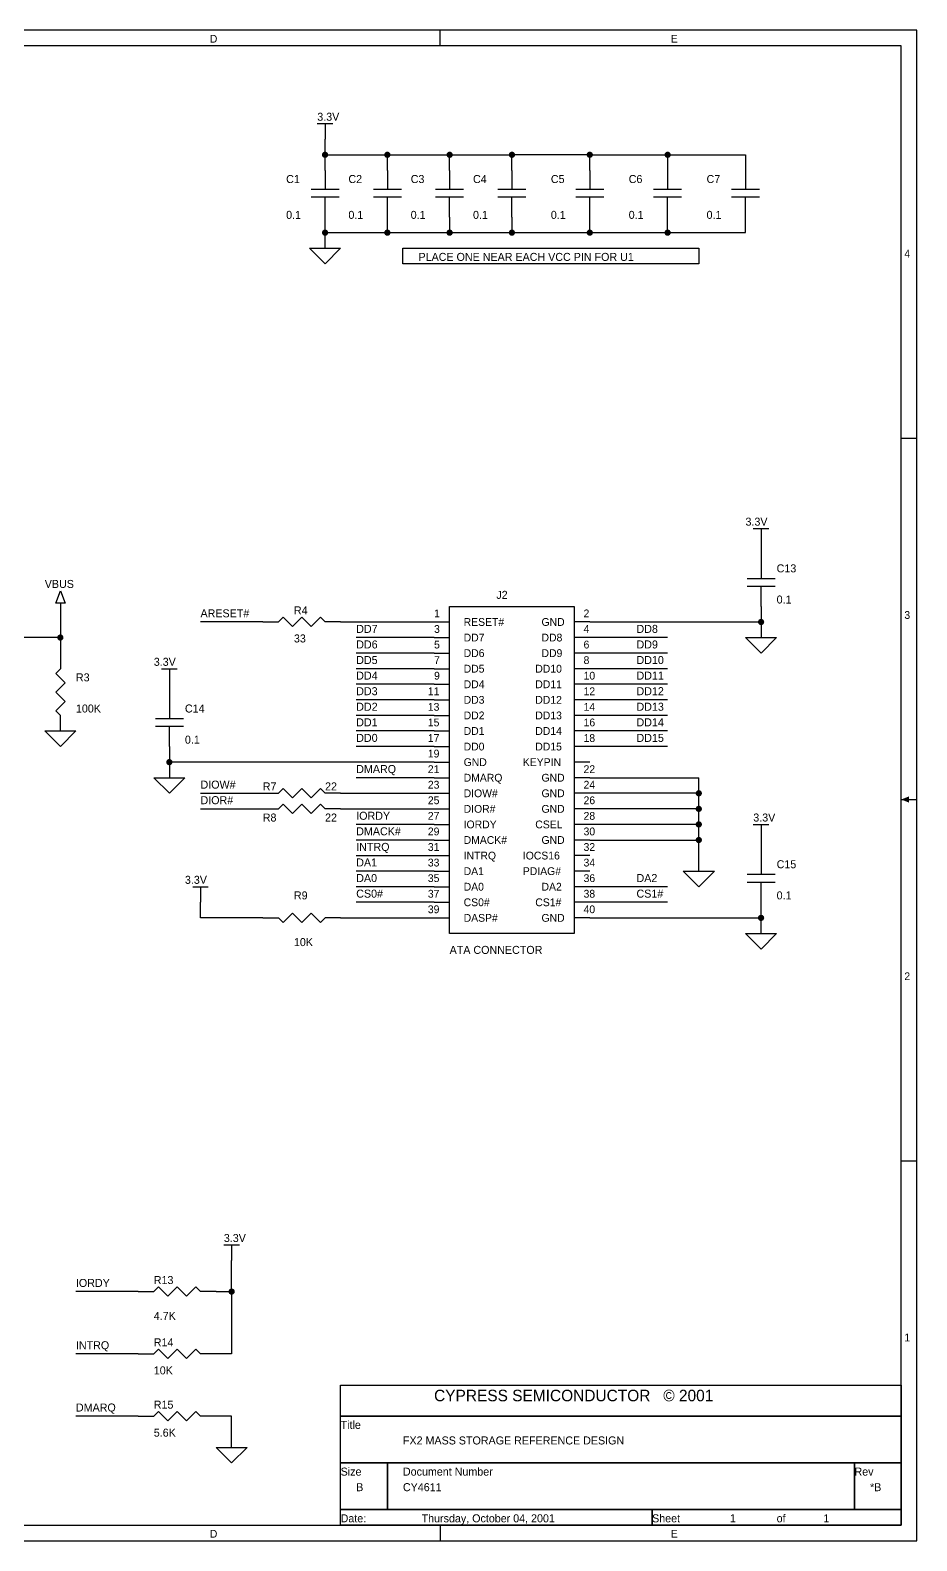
# Model space of a CAD drawing. Header units: metres. Extents: x -0.1 to 15.1, y 0.1 to 9.8.
# Drawn here: x 9.41 to 15.1, y 0.1 to 9.8 of the extents above; entities that cross this region are included whole.
import ezdxf

# ---------------------------------------------------------------- set-up
doc = ezdxf.new("R2010")
doc.units = ezdxf.units.M

msp = doc.modelspace()

# ---------------------------------------------------------------- linework, layer by layer
at = {"layer": 'COMMENTS'}
msp.add_lwpolyline([(11.8, 8.4), (13.7, 8.4), (13.7, 8.3), (11.8, 8.3)], close=True, dxfattribs=at)
at = {"layer": 'PARTS'}
for p, q in [((11.3, 8.9), (11.3, 8.8)), ((11.7, 8.9), (11.7, 8.8)), ((12.1, 8.9), (12.1, 8.8)), ((12.5, 8.9), (12.5, 8.8)), ((13, 8.9), (13, 8.8)), ((13.5, 8.9), (13.5, 8.8)), ((14, 8.9), (14, 8.8)), ((11.3, 8.6), (11.3, 8.7)), ((11.7, 8.6), (11.7, 8.7)), ((12.1, 8.6), (12.1, 8.7)), ((12.5, 8.6), (12.5, 8.7)), ((13, 8.6), (13, 8.7)), ((13.5, 8.6), (13.5, 8.7)), ((14, 8.6), (14, 8.7)), ((14.1, 6.4), (14.1, 6.3)), ((14.1, 6.1), (14.1, 6.2)), ((10.9, 6), (11, 6)), ((11.4, 6), (11.3, 6)), ((12, 6), (12.1, 6)), ((13, 6), (12.9, 6)), ((12, 5.9), (12.1, 5.9)), ((13, 5.9), (12.9, 5.9)), ((9.6, 5.8), (9.6, 5.7)), ((12, 5.8), (12.1, 5.8)), ((13, 5.8), (12.9, 5.8)), ((12, 5.7), (12.1, 5.7)), ((13, 5.7), (12.9, 5.7)), ((12, 5.6), (12.1, 5.6)), ((13, 5.6), (12.9, 5.6)), ((10.3, 5.5), (10.3, 5.4)), ((12, 5.5), (12.1, 5.5)), ((13, 5.5), (12.9, 5.5)), ((9.6, 5.3), (9.6, 5.4)), ((12, 5.4), (12.1, 5.4)), ((13, 5.4), (12.9, 5.4)), ((10.3, 5.2), (10.3, 5.3)), ((12, 5.3), (12.1, 5.3)), ((13, 5.3), (12.9, 5.3)), ((12, 5.2), (12.1, 5.2)), ((13, 5.2), (12.9, 5.2)), ((12, 5.1), (12.1, 5.1)), ((13, 5.1), (12.9, 5.1)), ((12, 5), (12.1, 5)), ((13, 5), (12.9, 5)), ((10.9, 4.9), (11, 4.9)), ((11.4, 4.9), (11.3, 4.9)), ((12, 4.9), (12.1, 4.9)), ((13, 4.9), (12.9, 4.9)), ((10.9, 4.8), (11, 4.8)), ((11.4, 4.8), (11.3, 4.8)), ((12, 4.8), (12.1, 4.8)), ((13, 4.8), (12.9, 4.8)), ((12, 4.7), (12.1, 4.7)), ((13, 4.7), (12.9, 4.7)), ((12, 4.6), (12.1, 4.6)), ((13, 4.6), (12.9, 4.6)), ((12, 4.5), (12.1, 4.5)), ((13, 4.5), (12.9, 4.5)), ((14.1, 4.5), (14.1, 4.4)), ((12, 4.4), (12.1, 4.4)), ((13, 4.4), (12.9, 4.4)), ((12, 4.3), (12.1, 4.3)), ((13, 4.3), (12.9, 4.3)), ((14.1, 4.2), (14.1, 4.3)), ((12, 4.2), (12.1, 4.2)), ((13, 4.2), (12.9, 4.2)), ((10.9, 4.1), (11, 4.1)), ((11.4, 4.1), (11.3, 4.1)), ((12, 4.1), (12.1, 4.1)), ((13, 4.1), (12.9, 4.1)), ((10.1, 1.7), (10.2, 1.7)), ((10.6, 1.7), (10.5, 1.7)), ((10.1, 1.3), (10.2, 1.3)), ((10.6, 1.3), (10.5, 1.3)), ((10.1, 0.9), (10.2, 0.9)), ((10.6, 0.9), (10.5, 0.9))]:
    msp.add_line(p, q, dxfattribs=at)
for points in [[(11.25, 9.2), (11.35, 9.2)], [(11.3, 9.2), (11.3, 9.1)], [(11.21, 8.78), (11.39, 8.78)], [(11.3, 8.8), (11.3, 8.78)], [(11.61, 8.78), (11.79, 8.78)], [(11.7, 8.8), (11.7, 8.78)], [(12.01, 8.78), (12.19, 8.78)], [(12.1, 8.8), (12.1, 8.78)], [(12.41, 8.78), (12.59, 8.78)], [(12.5, 8.8), (12.5, 8.78)], [(12.91, 8.78), (13.09, 8.78)], [(13, 8.8), (13, 8.78)], [(13.41, 8.78), (13.59, 8.78)], [(13.5, 8.8), (13.5, 8.78)], [(13.91, 8.78), (14.09, 8.78)], [(14, 8.8), (14, 8.78)], [(11.21, 8.73), (11.39, 8.73)], [(11.3, 8.7), (11.3, 8.73)], [(11.61, 8.73), (11.79, 8.73)], [(11.7, 8.7), (11.7, 8.73)], [(12.01, 8.73), (12.19, 8.73)], [(12.1, 8.7), (12.1, 8.73)], [(12.41, 8.73), (12.59, 8.73)], [(12.5, 8.7), (12.5, 8.73)], [(12.91, 8.73), (13.09, 8.73)], [(13, 8.7), (13, 8.73)], [(13.41, 8.73), (13.59, 8.73)], [(13.5, 8.7), (13.5, 8.73)], [(13.91, 8.73), (14.09, 8.73)], [(14, 8.7), (14, 8.73)], [(11.2, 8.4), (11.4, 8.4)], [(11.3, 8.3), (11.2, 8.4)], [(11.4, 8.4), (11.3, 8.3)], [(14.05, 6.6), (14.15, 6.6)], [(14.1, 6.6), (14.1, 6.5)], [(14.01, 6.28), (14.19, 6.28)], [(14.01, 6.23), (14.19, 6.23)], [(14.1, 6.3), (14.1, 6.28)], [(14.1, 6.2), (14.1, 6.23)], [(9.57, 6.12), (9.6, 6.2)], [(9.63, 6.12), (9.57, 6.12)], [(9.6, 6.2), (9.63, 6.12)], [(9.6, 6.12), (9.6, 6.1)], [(11, 6), (11.03, 6.03)], [(11.03, 6.03), (11.09, 5.97)], [(11.09, 5.97), (11.15, 6.03)], [(11.15, 6.03), (11.21, 5.97)], [(11.21, 5.97), (11.27, 6.03)], [(11.27, 6.03), (11.3, 6)], [(14, 5.9), (14.2, 5.9)], [(14.1, 5.8), (14, 5.9)], [(14.2, 5.9), (14.1, 5.8)], [(9.57, 5.67), (9.6, 5.7)], [(9.63, 5.61), (9.57, 5.67)], [(10.25, 5.7), (10.35, 5.7)], [(10.3, 5.7), (10.3, 5.6)], [(9.57, 5.55), (9.63, 5.61)], [(9.63, 5.49), (9.57, 5.55)], [(9.57, 5.43), (9.63, 5.49)], [(9.6, 5.4), (9.57, 5.43)], [(10.21, 5.38), (10.39, 5.38)], [(10.3, 5.4), (10.3, 5.38)], [(9.5, 5.3), (9.7, 5.3)], [(9.6, 5.2), (9.5, 5.3)], [(9.7, 5.3), (9.6, 5.2)], [(10.21, 5.33), (10.39, 5.33)], [(10.3, 5.3), (10.3, 5.33)], [(10.2, 5), (10.4, 5)], [(10.3, 4.9), (10.2, 5)], [(10.4, 5), (10.3, 4.9)], [(11, 4.9), (11.03, 4.93)], [(11.03, 4.93), (11.09, 4.87)], [(11.09, 4.87), (11.15, 4.93)], [(11.15, 4.93), (11.21, 4.87)], [(11.21, 4.87), (11.27, 4.93)], [(11.27, 4.93), (11.3, 4.9)], [(11, 4.8), (11.03, 4.83)], [(11.03, 4.83), (11.09, 4.77)], [(11.09, 4.77), (11.15, 4.83)], [(11.15, 4.83), (11.21, 4.77)], [(11.21, 4.77), (11.27, 4.83)], [(11.27, 4.83), (11.3, 4.8)], [(14.05, 4.7), (14.15, 4.7)], [(14.1, 4.7), (14.1, 4.6)], [(13.6, 4.4), (13.8, 4.4)], [(13.7, 4.3), (13.6, 4.4)], [(13.8, 4.4), (13.7, 4.3)], [(14.01, 4.38), (14.19, 4.38)], [(14.1, 4.4), (14.1, 4.38)], [(10.45, 4.3), (10.55, 4.3)], [(10.5, 4.3), (10.5, 4.2)], [(14.01, 4.33), (14.19, 4.33)], [(14.1, 4.3), (14.1, 4.33)], [(11.03, 4.07), (11, 4.1)], [(11.09, 4.13), (11.03, 4.07)], [(11.15, 4.07), (11.09, 4.13)], [(11.21, 4.13), (11.15, 4.07)], [(11.27, 4.07), (11.21, 4.13)], [(11.3, 4.1), (11.27, 4.07)], [(14, 4), (14.2, 4)], [(14.1, 3.9), (14, 4)], [(14.2, 4), (14.1, 3.9)], [(10.65, 2), (10.75, 2)], [(10.7, 2), (10.7, 1.9)], [(10.2, 1.7), (10.23, 1.73)], [(10.23, 1.73), (10.29, 1.67)], [(10.29, 1.67), (10.35, 1.73)], [(10.35, 1.73), (10.41, 1.67)], [(10.41, 1.67), (10.47, 1.73)], [(10.47, 1.73), (10.5, 1.7)], [(10.2, 1.3), (10.23, 1.33)], [(10.23, 1.33), (10.29, 1.27)], [(10.29, 1.27), (10.35, 1.33)], [(10.35, 1.33), (10.41, 1.27)], [(10.41, 1.27), (10.47, 1.33)], [(10.47, 1.33), (10.5, 1.3)], [(10.2, 0.9), (10.23, 0.93)], [(10.23, 0.93), (10.29, 0.87)], [(10.29, 0.87), (10.35, 0.93)], [(10.35, 0.93), (10.41, 0.87)], [(10.41, 0.87), (10.47, 0.93)], [(10.47, 0.93), (10.5, 0.9)], [(10.6, 0.7), (10.8, 0.7)], [(10.7, 0.6), (10.6, 0.7)], [(10.8, 0.7), (10.7, 0.6)]]:
    msp.add_lwpolyline(points, dxfattribs=at)
msp.add_lwpolyline([(12.1, 6.1), (12.9, 6.1), (12.9, 4), (12.1, 4)], close=True, dxfattribs=at)
at = {"layer": 'TITLE'}
for points in [[(-0.1, 0.1), (15.1, 0.1), (15.1, 9.8), (-0.1, 9.8)], [(0, 0.2), (15, 0.2), (15, 9.7), (0, 9.7)], [(11.4, 1.1), (15, 1.1), (15, 0.9), (11.4, 0.9)], [(11.4, 0.9), (15, 0.9), (15, 0.6), (11.4, 0.6)], [(11.4, 0.6), (11.7, 0.6), (11.7, 0.3), (11.4, 0.3)], [(11.7, 0.6), (14.7, 0.6), (14.7, 0.3), (11.7, 0.3)], [(14.7, 0.6), (15, 0.6), (15, 0.3), (14.7, 0.3)], [(11.4, 0.3), (13.4, 0.3), (13.4, 0.2), (11.4, 0.2)], [(13.4, 0.3), (15, 0.3), (15, 0.2), (13.4, 0.2)]]:
    msp.add_lwpolyline(points, close=True, dxfattribs=at)
for points in [[(12.04, 9.7), (12.04, 9.8)], [(15, 7.18), (15.1, 7.18)], [(15, 4.86), (15.1, 4.86)], [(15, 2.54), (15.1, 2.54)], [(12.04, 0.2), (12.04, 0.1)]]:
    msp.add_lwpolyline(points, dxfattribs=at)
msp.add_solid([(15, 4.86), (15.05, 4.88), (15.05, 4.84), (15.05, 4.86)], dxfattribs=at)
msp.add_solid([(15, 4.86), (15.05, 4.88), (15.05, 4.84), (15.05, 4.86)], dxfattribs=at)
msp.add_solid([(15, 4.86), (15.05, 4.88), (15.05, 4.84), (15.05, 4.86)], dxfattribs=at)
at = {"layer": 'WIRE'}
for points in [[(11.3, 9), (11.3, 9.1)], [(11.3, 8.9), (11.3, 9)], [(11.3, 9), (11.7, 9)], [(11.7, 8.9), (11.7, 9)], [(11.7, 9), (12.1, 9)], [(12.1, 9), (12.5, 9)], [(12.1, 8.9), (12.1, 9)], [(12.5, 8.9), (12.5, 9)], [(13, 9), (12.5, 9)], [(13, 8.9), (13, 9)], [(13, 9), (13.5, 9)], [(13.5, 9), (13.5, 8.9)], [(13.5, 9), (14, 9)], [(14, 9), (14, 8.9)], [(11.3, 8.5), (11.3, 8.6)], [(11.7, 8.5), (11.7, 8.6)], [(12.1, 8.6), (12.1, 8.5)], [(12.5, 8.6), (12.5, 8.5)], [(13, 8.5), (13, 8.6)], [(13.5, 8.5), (13.5, 8.6)], [(14, 8.5), (14, 8.6)], [(11.3, 8.4), (11.3, 8.5)], [(11.3, 8.5), (11.7, 8.5)], [(11.7, 8.5), (12.1, 8.5)], [(12.1, 8.5), (12.5, 8.5)], [(12.5, 8.5), (13, 8.5)], [(13, 8.5), (13.5, 8.5)], [(13.5, 8.5), (14, 8.5)], [(14.1, 6.5), (14.1, 6.4)], [(9.6, 6.1), (9.6, 5.9)], [(14.1, 6.1), (14.1, 6)], [(10.9, 6), (10.5, 6)], [(11.4, 6), (12, 6)], [(13, 6), (14.1, 6)], [(14.1, 6), (14.1, 5.9)], [(9.6, 5.9), (8.9, 5.9)], [(9.6, 5.9), (9.6, 5.8)], [(12, 5.9), (11.5, 5.9)], [(13.5, 5.9), (13, 5.9)], [(12, 5.8), (11.5, 5.8)], [(13.5, 5.8), (13, 5.8)], [(12, 5.7), (11.5, 5.7)], [(13.5, 5.7), (13, 5.7)], [(10.3, 5.6), (10.3, 5.5)], [(12, 5.6), (11.5, 5.6)], [(13.5, 5.6), (13, 5.6)], [(12, 5.5), (11.5, 5.5)], [(13.5, 5.5), (13, 5.5)], [(12, 5.4), (11.5, 5.4)], [(13.5, 5.4), (13, 5.4)], [(12, 5.3), (11.5, 5.3)], [(13.5, 5.3), (13, 5.3)], [(10.3, 5.2), (10.3, 5.1)], [(12, 5.2), (11.5, 5.2)], [(13.5, 5.2), (13, 5.2)], [(12, 5.1), (10.3, 5.1)], [(10.3, 5.1), (10.3, 5)], [(12, 5), (11.5, 5)], [(13, 5), (13.7, 5)], [(13.7, 4.9), (13.7, 5)], [(10.5, 4.9), (10.9, 4.9)], [(11.4, 4.9), (12, 4.9)], [(13.7, 4.9), (13, 4.9)], [(13.7, 4.8), (13.7, 4.9)], [(10.5, 4.8), (10.9, 4.8)], [(11.4, 4.8), (12, 4.8)], [(13.7, 4.8), (13, 4.8)], [(13.7, 4.7), (13.7, 4.8)], [(12, 4.7), (11.5, 4.7)], [(13.7, 4.7), (13, 4.7)], [(13.7, 4.6), (13.7, 4.7)], [(12, 4.6), (11.5, 4.6)], [(13, 4.6), (13.7, 4.6)], [(13.7, 4.4), (13.7, 4.6)], [(14.1, 4.6), (14.1, 4.5)], [(11.5, 4.5), (12, 4.5)], [(12, 4.4), (11.5, 4.4)], [(12, 4.3), (11.5, 4.3)], [(13.5, 4.3), (13, 4.3)], [(10.5, 4.1), (10.5, 4.2)], [(12, 4.2), (11.5, 4.2)], [(13.5, 4.2), (13, 4.2)], [(14.1, 4.1), (14.1, 4.2)], [(10.9, 4.1), (10.5, 4.1)], [(11.4, 4.1), (12, 4.1)], [(13, 4.1), (14.1, 4.1)], [(14.1, 4), (14.1, 4.1)], [(10.7, 1.7), (10.7, 1.9)], [(10.1, 1.7), (9.7, 1.7)], [(10.6, 1.7), (10.7, 1.7)], [(10.7, 1.7), (10.7, 1.3)], [(10.1, 1.3), (9.7, 1.3)], [(10.7, 1.3), (10.6, 1.3)], [(10.1, 0.9), (9.7, 0.9)], [(10.7, 0.9), (10.6, 0.9)], [(10.7, 0.7), (10.7, 0.9)]]:
    msp.add_lwpolyline(points, dxfattribs=at)
at = {"layer": 'WIRE', "const_width": 0.02}
for points in [[(11.29, 9, 1), (11.31, 9, 1)], [(11.69, 9, 1), (11.71, 9, 1)], [(12.09, 9, 1), (12.11, 9, 1)], [(12.49, 9, 1), (12.51, 9, 1)], [(12.99, 9, 1), (13.01, 9, 1)], [(13.49, 9, 1), (13.51, 9, 1)], [(11.29, 8.5, 1), (11.31, 8.5, 1)], [(11.69, 8.5, 1), (11.71, 8.5, 1)], [(12.09, 8.5, 1), (12.11, 8.5, 1)], [(12.49, 8.5, 1), (12.51, 8.5, 1)], [(12.99, 8.5, 1), (13.01, 8.5, 1)], [(13.49, 8.5, 1), (13.51, 8.5, 1)], [(14.09, 6, 1), (14.11, 6, 1)], [(9.59, 5.9, 1), (9.61, 5.9, 1)], [(10.29, 5.1, 1), (10.31, 5.1, 1)], [(13.69, 4.9, 1), (13.71, 4.9, 1)], [(13.69, 4.8, 1), (13.71, 4.8, 1)], [(13.69, 4.7, 1), (13.71, 4.7, 1)], [(13.69, 4.6, 1), (13.71, 4.6, 1)], [(14.09, 4.1, 1), (14.11, 4.1, 1)], [(10.69, 1.7, 1), (10.71, 1.7, 1)]]:
    msp.add_lwpolyline(points, format="xyb", close=True, dxfattribs=at)

# ---------------------------------------------------------------- texts
at = {"layer": 'COMMENTS'}
for s, height, p in [('PLACE ONE NEAR EACH VCC PIN FOR U1', 0.0514, (11.9, 8.3186)), ('CYPRESS SEMICONDUCTOR   © 2001', 0.0742, (12, 0.9958))]:
    msp.add_text(s, height=height, dxfattribs=at).set_placement(p)
at = {"layer": 'PARTS'}
for s, p in [('1', (12, 6.03)), ('RESET#', (12.19, 5.975)), ('GND', (12.69, 5.975)), ('2', (12.96, 6.03)), ('3', (12, 5.93)), ('DD7', (12.19, 5.875)), ('DD8', (12.69, 5.875)), ('4', (12.96, 5.93)), ('5', (12, 5.83)), ('DD6', (12.19, 5.775)), ('DD9', (12.69, 5.775)), ('6', (12.96, 5.83)), ('7', (12, 5.73)), ('DD5', (12.19, 5.675)), ('DD10', (12.65, 5.675)), ('8', (12.96, 5.73)), ('9', (12, 5.63)), ('10', (12.96, 5.63)), ('11', (11.96, 5.53)), ('DD4', (12.19, 5.575)), ('DD11', (12.65, 5.575)), ('12', (12.96, 5.53)), ('13', (11.96, 5.43)), ('DD3', (12.19, 5.475)), ('DD12', (12.65, 5.475)), ('14', (12.96, 5.43)), ('15', (11.96, 5.33)), ('DD2', (12.19, 5.375)), ('DD13', (12.65, 5.375)), ('16', (12.96, 5.33)), ('17', (11.96, 5.23)), ('DD1', (12.19, 5.275)), ('DD14', (12.65, 5.275)), ('18', (12.96, 5.23)), ('19', (11.96, 5.13)), ('DD0', (12.19, 5.175)), ('DD15', (12.65, 5.175)), ('21', (11.96, 5.03)), ('GND', (12.19, 5.075)), ('KEYPIN', (12.57, 5.075)), ('22', (12.96, 5.03)), ('23', (11.96, 4.93)), ('DMARQ', (12.19, 4.975)), ('GND', (12.69, 4.975)), ('24', (12.96, 4.93)), ('25', (11.96, 4.83)), ('DIOW#', (12.19, 4.875)), ('GND', (12.69, 4.875)), ('26', (12.96, 4.83)), ('27', (11.96, 4.73)), ('DIOR#', (12.19, 4.775)), ('GND', (12.69, 4.775)), ('28', (12.96, 4.73)), ('29', (11.96, 4.63)), ('IORDY', (12.19, 4.675)), ('CSEL', (12.65, 4.675)), ('30', (12.96, 4.63)), ('31', (11.96, 4.53)), ('DMACK#', (12.19, 4.575)), ('GND', (12.69, 4.575)), ('32', (12.96, 4.53)), ('33', (11.96, 4.43)), ('INTRQ', (12.19, 4.475)), ('IOCS16', (12.57, 4.475)), ('34', (12.96, 4.43)), ('35', (11.96, 4.33)), ('DA1', (12.19, 4.375)), ('PDIAG#', (12.57, 4.375)), ('36', (12.96, 4.33)), ('37', (11.96, 4.23)), ('DA0', (12.19, 4.275)), ('DA2', (12.69, 4.275)), ('38', (12.96, 4.23)), ('39', (11.96, 4.13)), ('CS0#', (12.19, 4.175)), ('CS1#', (12.65, 4.175)), ('40', (12.96, 4.13)), ('DASP#', (12.19, 4.075)), ('GND', (12.69, 4.075))]:
    msp.add_text(s, height=0.05, dxfattribs=at).set_placement(p)
at = {"layer": 'PARTTEXT'}
for s, p in [('3.3V', (11.25, 9.2186)), ('C1', (11.05, 8.8186)), ('C2', (11.45, 8.8186)), ('C3', (11.85, 8.8186)), ('C4', (12.25, 8.8186)), ('C5', (12.75, 8.8186)), ('C6', (13.25, 8.8186)), ('C7', (13.75, 8.8186)), ('0.1', (11.05, 8.5886)), ('0.1', (11.45, 8.5886)), ('0.1', (11.85, 8.5886)), ('0.1', (12.25, 8.5886)), ('0.1', (12.75, 8.5886)), ('0.1', (13.25, 8.5886)), ('0.1', (13.75, 8.5886)), ('3.3V', (14, 6.6186)), ('C13', (14.2, 6.3186)), ('VBUS', (9.5, 6.2186)), ('J2', (12.4, 6.1486)), ('0.1', (14.2, 6.1186)), ('R4', (11.1, 6.0486)), ('33', (11.1, 5.8686)), ('3.3V', (10.2, 5.7186)), ('R3', (9.7, 5.6186)), ('100K', (9.7, 5.4186)), ('C14', (10.4, 5.4186)), ('0.1', (10.4, 5.2186)), ('R7', (10.9, 4.9186)), ('22', (11.3, 4.9186)), ('R8', (10.9, 4.7186)), ('22', (11.3, 4.7186)), ('3.3V', (14.05, 4.7186)), ('C15', (14.2, 4.4186)), ('3.3V', (10.4, 4.3186)), ('R9', (11.1, 4.2186)), ('0.1', (14.2, 4.2186)), ('10K', (11.1, 3.9186)), ('ATA CONNECTOR', (12.1, 3.8686)), ('3.3V', (10.65, 2.0186)), ('R13', (10.2, 1.7486)), ('4.7K', (10.2, 1.5186)), ('R14', (10.2, 1.3486)), ('10K', (10.2, 1.1686)), ('R15', (10.2, 0.9486)), ('5.6K', (10.2, 0.7686)), ('Title', (11.4, 0.8186)), ('Size', (11.4, 0.5186)), ('Document Number', (11.8, 0.5186)), ('Rev', (14.7, 0.5186)), ('Date:', (11.4, 0.2186)), ('Sheet', (13.4, 0.2186)), ('of', (14.2, 0.2186))]:
    msp.add_text(s, height=0.0514, dxfattribs=at).set_placement(p)
at = {"layer": 'TITLE'}
for s, height, p in [('D', 0.05, (10.56, 9.72)), ('E', 0.05, (13.52, 9.72)), ('4', 0.05, (15.02, 8.34)), ('3', 0.05, (15.02, 6.02)), ('2', 0.05, (15.02, 3.7)), ('1', 0.05, (15.02, 1.38)), ('FX2 MASS STORAGE REFERENCE DESIGN', 0.0514, (11.8, 0.7186)), ('B', 0.0514, (11.5, 0.4186)), ('CY4611', 0.0514, (11.8, 0.4186)), ('*B', 0.0514, (14.8, 0.4186)), ('Thursday, October 04, 2001', 0.0514, (11.92, 0.2186)), ('1', 0.0514, (13.9, 0.2186)), ('1', 0.0514, (14.5, 0.2186)), ('D', 0.05, (10.56, 0.12)), ('E', 0.05, (13.52, 0.12))]:
    msp.add_text(s, height=height, dxfattribs=at).set_placement(p)
at = {"layer": 'WIRETEXT'}
for s, p in [('ARESET#', (10.5, 6.03)), ('DD7', (11.5, 5.93)), ('DD8', (13.3, 5.93)), ('DD6', (11.5, 5.83)), ('DD9', (13.3, 5.83)), ('DD5', (11.5, 5.73)), ('DD10', (13.3, 5.73)), ('DD4', (11.5, 5.63)), ('DD11', (13.3, 5.63)), ('DD3', (11.5, 5.53)), ('DD12', (13.3, 5.53)), ('DD2', (11.5, 5.43)), ('DD13', (13.3, 5.43)), ('DD1', (11.5, 5.33)), ('DD14', (13.3, 5.33)), ('DD0', (11.5, 5.23)), ('DD15', (13.3, 5.23)), ('DMARQ', (11.5, 5.03)), ('DIOW#', (10.5, 4.93)), ('DIOR#', (10.5, 4.83)), ('IORDY', (11.5, 4.73)), ('DMACK#', (11.5, 4.63)), ('INTRQ', (11.5, 4.53)), ('DA1', (11.5, 4.43)), ('DA0', (11.5, 4.33)), ('DA2', (13.3, 4.33)), ('CS0#', (11.5, 4.23)), ('CS1#', (13.3, 4.23)), ('IORDY', (9.7, 1.73)), ('INTRQ', (9.7, 1.33)), ('DMARQ', (9.7, 0.93))]:
    msp.add_text(s, height=0.0514, dxfattribs=at).set_placement(p)

doc.saveas('drawing.dxf')
